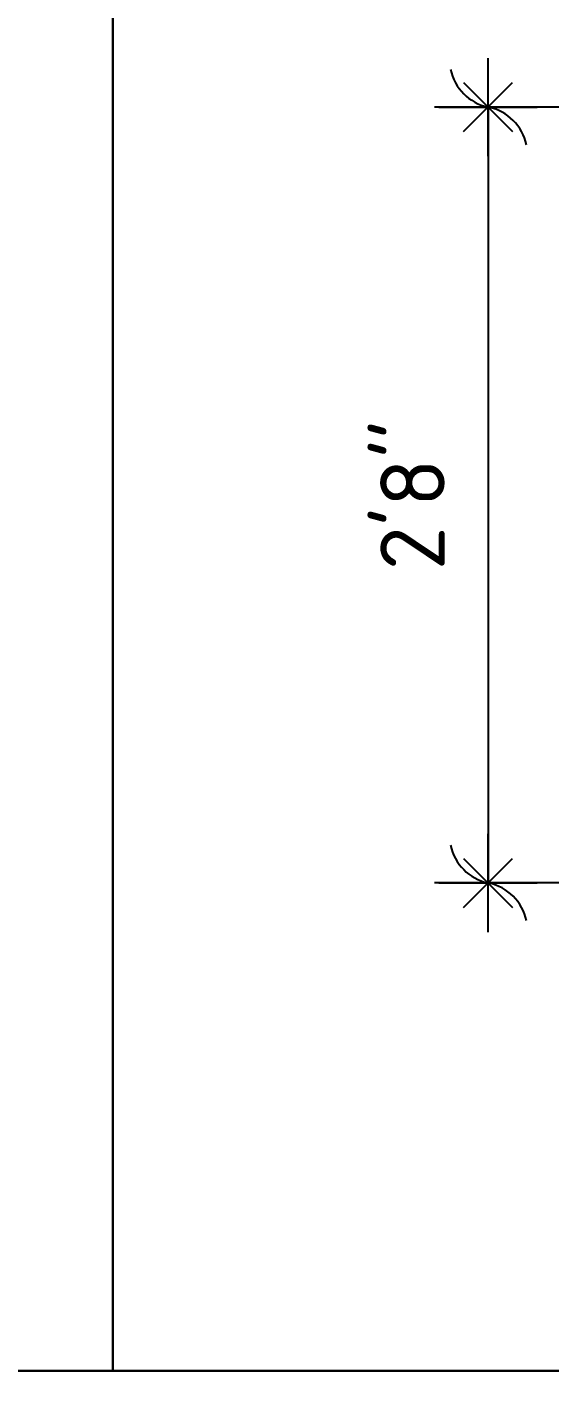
# Model space of a CAD drawing. Header units: metres. Extents: x 516 to 666, y 54 to 108.
# Drawn here: x 595.243 to 595.64, y 86.446 to 87.485 of the extents above; entities that cross this region are included whole.
import ezdxf

# ---------------------------------------------------------------- set-up
doc = ezdxf.new("R2010")
doc.units = ezdxf.units.M
doc.header["$LTSCALE"] = 30
doc.header["$MEASUREMENT"] = 0
doc.layers.get('0').update_dxf_attribs({"linetype": 'CONTINUOUS'})
doc.styles.add('dim', font='isocpeur.ttf')

# ---------------------------------------------------------------- blocks, each defined once
blk = doc.blocks.new('_Integral')
at = {"color": 0, "linetype": 'ByBlock', "lineweight": -2}
for centre, start, end in [((0.445, -0.091), 102, 168), ((-0.445, 0.091), 282, 348)]:
    blk.add_arc(centre, 0.454, start, end, dxfattribs=at)

msp = doc.modelspace()

# ---------------------------------------------------------------- linework, layer by layer
for p, q in [((595.5931, 87.3874), (595.5931, 87.462)), ((595.5744, 87.4061), (595.6118, 87.4434)), ((595.5744, 87.4434), (595.6118, 87.4061)), ((595.8728, 87.4247), (595.5525, 87.4247)), ((595.5558, 87.4247), (595.6304, 87.4247)), ((595.5934, 86.8352), (595.5934, 87.4247)), ((595.5931, 86.7979), (595.5931, 86.8725)), ((595.5744, 86.8166), (595.6118, 86.8539)), ((595.5744, 86.8539), (595.6118, 86.8166)), ((595.8728, 86.8352), (595.5525, 86.8352)), ((595.5558, 86.8352), (595.6304, 86.8352))]:
    msp.add_line(p, q)
for points in [[(592.012, 89.5495), (595.3078, 89.5495), (595.3078, 86.4644), (592.012, 86.4644)], [(595.3078, 89.5495), (598.5163, 89.5495), (598.5163, 86.4644), (595.3078, 86.4644)], [(592.012, 86.4644), (598.5163, 86.4644), (598.5163, 81.6858), (592.012, 81.6858)]]:
    msp.add_lwpolyline(points, close=True)

# ---------------------------------------------------------------- block references
at = {"xscale": 0.0816365447138948, "yscale": 0.0816365447138948, "zscale": 0.0816365447138948}
for p, rotation in [((595.5934, 87.4247), 90), ((595.5934, 86.8352), 270)]:
    msp.add_blockref('_Integral', p, dxfattribs=dict(at, rotation=rotation))

# ---------------------------------------------------------------- texts
at = {"insert": (595.5357, 87.1299), "char_height": 0.04898, "attachment_point": 5, "rotation": 90, "style": 'dim'}
msp.add_mtext("2'8''", dxfattribs=at)

doc.saveas('drawing.dxf')
